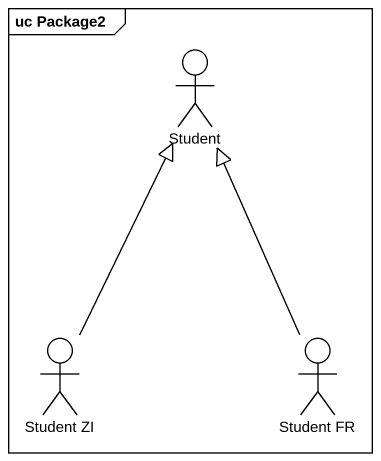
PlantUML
@startuml
mainframe uc Package2
actor Student
actor "Student ZI" as Student_ZI
actor "Student FR" as Student_FR
Student_ZI -up-|> Student
Student_FR -up-|> Student
@enduml
